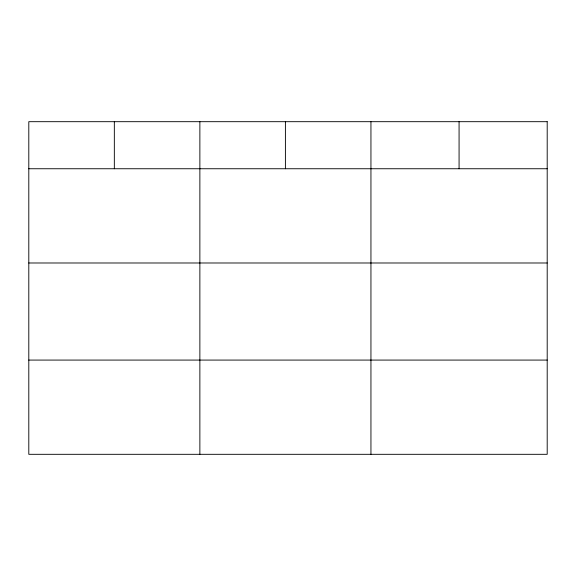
<?xml version="1.0" encoding="UTF-8"?>
<svg xmlns="http://www.w3.org/2000/svg" width="576" height="576" viewBox="0 0 576 576"><rect width="100%" height="100%" fill="white"/><g stroke="black" fill="none" stroke-linecap="round" stroke-linejoin="round"><path stroke-width="0.86" d="M28.8 168.746L547.2 168.746M28.8 262.987L547.2 262.987M28.8 360.079L547.2 360.079M459.072 121.687L459.072 168.746M370.944 121.687L370.944 454.313M285.408 121.687L285.408 168.746M199.872 121.687L199.872 454.313M114.336 121.687L114.336 168.746M547.2 121.687L28.8 121.687L28.8 454.313L547.2 454.313L547.2 121.687"/></g></svg>
